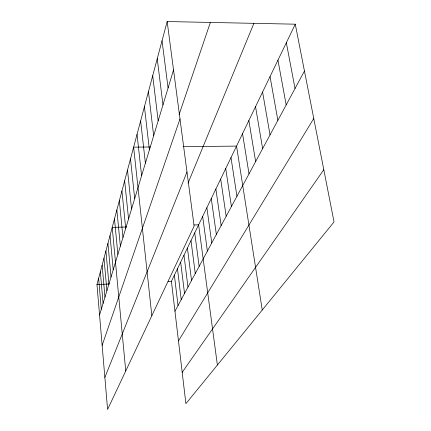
<?xml version="1.0" encoding="UTF-8"?>
<svg xmlns="http://www.w3.org/2000/svg" width="431" height="431" viewBox="0 0 431 431"><rect width="100%" height="100%" fill="white"/><g stroke="black" fill="none" stroke-linecap="round" stroke-linejoin="round"><path stroke-width="0.65" d="M167.163 21.55L194.117 226.124L107.588 409.45L96.959 284.53L167.163 21.55L295.273 24.19L334.041 221.938L185.901 403.675L171.409 281.303L295.273 24.19M99.556 315.056L173.537 69.897M179.075 114.668L210.355 22.439M102.136 345.366L179.996 118.929M104.868 377.448L186.984 171.98M188.035 183.137L253.897 23.339M174.954 311.23L304.458 71.04M178.472 340.926L313.757 118.477M182.189 372.346L323.805 169.722M96.959 284.53L109.431 283.991M168.052 281.448L171.409 281.303M126.719 226.97L112.211 227.401L125.744 370.983M193.939 224.977L198.61 224.842L217.38 365.052M150.311 146.982L133.632 147.154L151.841 315.697M183.137 146.648L236.544 146.104L262.253 310.002M286.34 42.723L295.03 88.517M277.947 60.151L286.184 104.927M270.043 76.562L277.866 120.357M262.587 92.04L270.027 134.898M255.535 106.672L262.63 148.62M248.865 120.518L255.631 161.593M242.545 133.642L249.01 173.882M231 157.601L236.931 196.272M225.72 168.564L231.42 206.503M220.683 179.021L226.162 216.254M215.872 189.004L221.141 225.564M211.271 198.556L216.346 234.453M206.869 207.694L211.761 242.96M202.656 216.448L207.376 251.095M194.731 232.896L199.138 266.374M191.003 240.633L195.265 273.556M162.04 40.756L168.079 87.978M187.42 248.067L191.547 280.452M183.978 255.222L187.975 287.084M157.229 58.772L162.972 104.916M180.659 262.107L184.533 293.463M177.464 268.739L181.219 299.604M152.709 75.711L158.172 120.815M174.383 275.134L178.03 305.52M148.447 91.663L153.657 135.765M144.428 106.71L149.406 149.859M140.635 120.933L145.392 163.155M137.042 134.397L141.6 175.729M130.496 158.915L134.698 198.605M127.506 170.116L131.552 209.03M124.656 180.783L128.557 218.959M121.935 190.965L125.701 228.425M119.344 200.69L122.975 237.459M116.86 209.983L120.368 246.09M114.484 218.883L117.879 254.344M110.029 235.574L113.213 269.811M107.933 243.413L111.02 277.068M105.924 250.944L108.919 284.034M103.995 258.185L106.899 290.731M102.136 265.146L104.959 297.164M100.342 271.848L103.09 303.354M98.624 278.307L101.29 309.313"/></g></svg>
